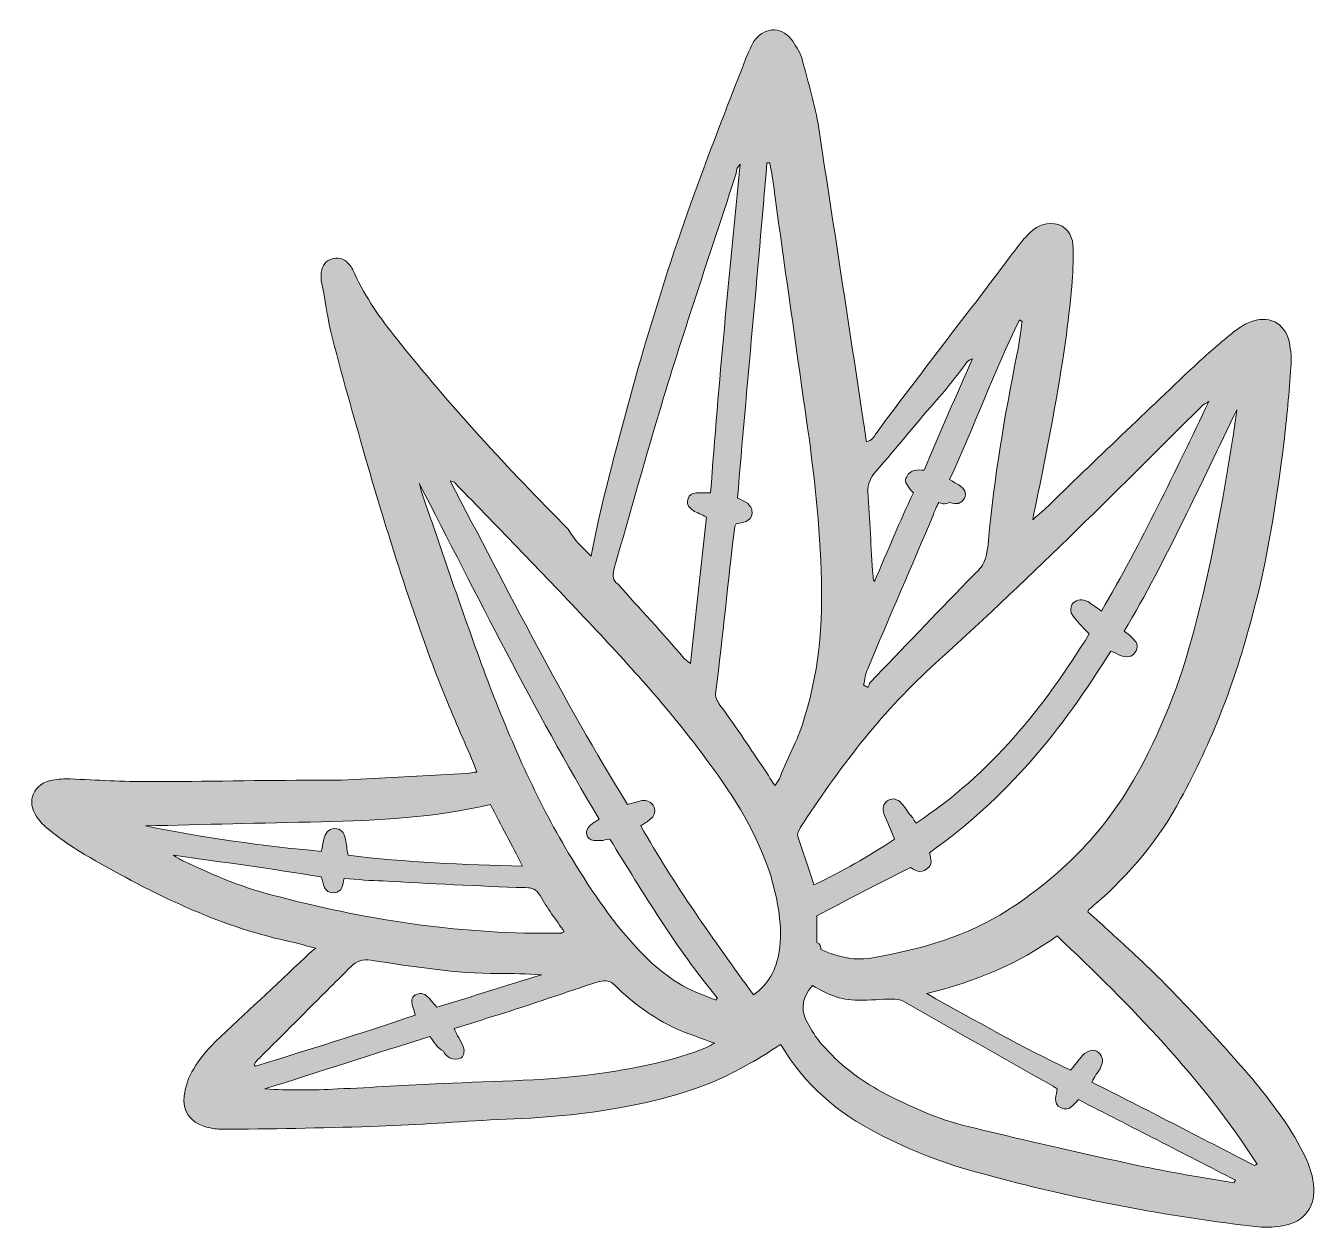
# Model space of a CAD drawing. Header units: inches. Extents: x 0.99 to 5, y 0.89 to 5.1.
# Drawn here: x 0.993 to 2.328, y 1.021 to 2.264 of the extents above; entities that cross this region are included whole.
import ezdxf

# ---------------------------------------------------------------- set-up
doc = ezdxf.new("R2010")
doc.units = ezdxf.units.IN
doc.header["$MEASUREMENT"] = 0
doc.layers.add('Calque 1', color=7, linetype='Continuous')

msp = doc.modelspace()

# ---------------------------------------------------------------- hatches: boundary and pattern name
at = {"layer": 'Calque 1', "true_color": 0x979984}
h = msp.add_hatch(color=55, dxfattribs=at)
h.dxf.hatch_style = 2
edge = h.paths.add_edge_path()
edge.add_spline(control_points=[(1.5778, 1.7153), (1.5806, 1.7292), (1.5833, 1.7431), (1.5861, 1.7556), (1.6125, 1.8653), (1.6431, 1.9736), (1.6806, 2.0792), (1.6986, 2.1292), (1.7181, 2.1792), (1.7375, 2.2292), (1.7403, 2.2361), (1.7431, 2.2417), (1.7458, 2.2472), (1.7556, 2.2625), (1.7736, 2.2639), (1.7847, 2.25), (1.7889, 2.2444), (1.7931, 2.2375), (1.7958, 2.2306), (1.8014, 2.2083), (1.8083, 2.1861), (1.8125, 2.1625), (1.8278, 2.0625), (1.8431, 1.9625), (1.8583, 1.8625), (1.8597, 1.8528), (1.8611, 1.8431), (1.8625, 1.8333), (1.8681, 1.8347), (1.8708, 1.8389), (1.8722, 1.8417), (1.9083, 1.8903), (1.9444, 1.9375), (1.9819, 1.9861), (1.9944, 2.0028), (2.0069, 2.0194), (2.0208, 2.0375), (2.0236, 2.0417), (2.0278, 2.0458), (2.0319, 2.05), (2.0403, 2.0583), (2.05, 2.0611), (2.0611, 2.0583), (2.0722, 2.0542), (2.0764, 2.0444), (2.0764, 2.0333), (2.0764, 2.0208), (2.0764, 2.0069), (2.075, 1.9944), (2.0681, 1.9181), (2.0528, 1.8431), (2.0375, 1.7667), (2.0361, 1.7625), (2.0361, 1.7597), (2.0347, 1.7528), (2.0403, 1.7583), (2.0444, 1.7611), (2.0472, 1.7639), (2.1, 1.8153), (2.1528, 1.8653), (2.2069, 1.9167), (2.2194, 1.9278), (2.2319, 1.9389), (2.2444, 1.9486), (2.2486, 1.9514), (2.2542, 1.9556), (2.2583, 1.9569), (2.2778, 1.9653), (2.2958, 1.9569), (2.3, 1.9361), (2.3014, 1.9278), (2.3028, 1.9194), (2.3014, 1.9111), (2.3, 1.8847), (2.2972, 1.8583), (2.2944, 1.8319), (2.2861, 1.7708), (2.2778, 1.7111), (2.2611, 1.6514), (2.2444, 1.5861), (2.2194, 1.5222), (2.1875, 1.4639), (2.1653, 1.4222), (2.1347, 1.3861), (2.1, 1.3556), (2.0972, 1.3542), (2.0958, 1.3514), (2.0931, 1.35), (2.0931, 1.35), (2.0917, 1.3486), (2.0917, 1.3472), (2.1083, 1.3319), (2.1236, 1.3181), (2.1403, 1.3028), (2.1833, 1.2625), (2.2222, 1.2194), (2.2611, 1.175), (2.2806, 1.1514), (2.3, 1.1264), (2.3139, 1.0986), (2.3194, 1.0889), (2.3236, 1.0764), (2.325, 1.0653), (2.3278, 1.0431), (2.3167, 1.0264), (2.2931, 1.0222), (2.2861, 1.0208), (2.2778, 1.0208), (2.2708, 1.0208), (2.1736, 1.0319), (2.0778, 1.05), (1.9819, 1.0764), (1.9444, 1.0861), (1.9083, 1.1), (1.8736, 1.1181), (1.8333, 1.1389), (1.7986, 1.1681), (1.775, 1.2083), (1.775, 1.2083), (1.7736, 1.2097), (1.7736, 1.2097), (1.7625, 1.2028), (1.7528, 1.1958), (1.7417, 1.1903), (1.7, 1.1653), (1.6542, 1.1528), (1.6069, 1.1444), (1.5625, 1.1361), (1.5181, 1.1333), (1.4736, 1.1319), (1.4319, 1.1292), (1.3917, 1.1264), (1.35, 1.125), (1.2986, 1.1236), (1.2458, 1.1222), (1.1944, 1.1222), (1.1889, 1.1222), (1.1833, 1.1236), (1.1778, 1.125), (1.1639, 1.1292), (1.1542, 1.1417), (1.1569, 1.1569), (1.1583, 1.1667), (1.1611, 1.1764), (1.1667, 1.1847), (1.1722, 1.1944), (1.1806, 1.2042), (1.1889, 1.2125), (1.2194, 1.2417), (1.2514, 1.2708), (1.2819, 1.3), (1.2847, 1.3028), (1.2875, 1.3056), (1.2931, 1.3097), (1.2847, 1.3111), (1.2778, 1.3139), (1.2708, 1.3153), (1.1972, 1.3306), (1.1306, 1.3625), (1.0653, 1.4), (1.05, 1.4083), (1.0347, 1.4181), (1.0208, 1.4292), (1.0153, 1.4333), (1.0083, 1.4389), (1.0042, 1.4458), (0.9931, 1.4611), (1.0014, 1.4806), (1.0208, 1.4833), (1.0264, 1.4847), (1.0333, 1.4847), (1.0389, 1.4847), (1.0667, 1.4833), (1.0931, 1.4819), (1.1208, 1.4819), (1.1792, 1.4819), (1.2361, 1.4833), (1.2944, 1.4833), (1.3111, 1.4833), (1.3278, 1.4833), (1.3458, 1.4847), (1.3806, 1.4861), (1.4139, 1.4889), (1.4486, 1.4903), (1.4528, 1.4903), (1.4556, 1.4917), (1.4597, 1.4917), (1.45, 1.5167), (1.4389, 1.5403), (1.4292, 1.5639), (1.3958, 1.6458), (1.3694, 1.7319), (1.3444, 1.8167), (1.3319, 1.8611), (1.3194, 1.9042), (1.3083, 1.9486), (1.3042, 1.9653), (1.3028, 1.9833), (1.2986, 2), (1.2986, 2.0014), (1.2986, 2.0028), (1.2986, 2.0056), (1.2986, 2.0139), (1.3014, 2.0194), (1.3083, 2.0222), (1.3153, 2.025), (1.3222, 2.0236), (1.3264, 2.0181), (1.3292, 2.0153), (1.3319, 2.0111), (1.3333, 2.0069), (1.3444, 1.9833), (1.3597, 1.9611), (1.3764, 1.9403), (1.4319, 1.8708), (1.4917, 1.8056), (1.5542, 1.7431), (1.5611, 1.7306), (1.5694, 1.7236), (1.5778, 1.7153)], knot_values=[0, 0, 0, 0, 1, 1, 1, 2, 2, 2, 3, 3, 3, 4, 4, 4, 5, 5, 5, 6, 6, 6, 7, 7, 7, 8, 8, 8, 9, 9, 9, 10, 10, 10, 11, 11, 11, 12, 12, 12, 13, 13, 13, 14, 14, 14, 15, 15, 15, 16, 16, 16, 17, 17, 17, 18, 18, 18, 19, 19, 19, 20, 20, 20, 21, 21, 21, 22, 22, 22, 23, 23, 23, 24, 24, 24, 25, 25, 25, 26, 26, 26, 27, 27, 27, 28, 28, 28, 29, 29, 29, 30, 30, 30, 31, 31, 31, 32, 32, 32, 33, 33, 33, 34, 34, 34, 35, 35, 35, 36, 36, 36, 37, 37, 37, 38, 38, 38, 39, 39, 39, 40, 40, 40, 41, 41, 41, 42, 42, 42, 43, 43, 43, 44, 44, 44, 45, 45, 45, 46, 46, 46, 47, 47, 47, 48, 48, 48, 49, 49, 49, 50, 50, 50, 51, 51, 51, 52, 52, 52, 53, 53, 53, 54, 54, 54, 55, 55, 55, 56, 56, 56, 57, 57, 57, 58, 58, 58, 59, 59, 59, 60, 60, 60, 61, 61, 61, 62, 62, 62, 63, 63, 63, 64, 64, 64, 65, 65, 65, 66, 66, 66, 67, 67, 67, 68, 68, 68, 69, 69, 69, 70, 70, 70, 71, 71, 71, 72, 72, 72, 73, 73, 73, 73], degree=3, periodic=1)
edge = h.paths.add_edge_path()
edge.add_spline(control_points=[(1.8153, 1.3083), (1.8333, 1.3), (1.8514, 1.2958), (1.8708, 1.3), (1.9194, 1.3083), (1.9667, 1.3222), (2.0083, 1.3486), (2.0625, 1.3833), (2.1069, 1.4278), (2.1389, 1.4833), (2.1667, 1.5319), (2.1875, 1.5847), (2.2014, 1.6389), (2.2194, 1.7042), (2.2306, 1.7708), (2.2417, 1.8375), (2.2431, 1.8472), (2.2444, 1.8569), (2.2458, 1.8667), (2.2083, 1.7903), (2.1736, 1.7125), (2.1292, 1.6375), (2.1333, 1.6347), (2.1361, 1.6319), (2.1389, 1.6292), (2.1431, 1.625), (2.1444, 1.6208), (2.1403, 1.6153), (2.1375, 1.6111), (2.1319, 1.6097), (2.125, 1.6125), (2.1222, 1.6139), (2.1194, 1.6153), (2.1153, 1.6167), (2.0653, 1.5361), (2.0069, 1.4639), (1.9278, 1.4083), (1.9292, 1.4014), (1.9319, 1.3958), (1.925, 1.3917), (1.9181, 1.3861), (1.9125, 1.3903), (1.9083, 1.3931), (1.875, 1.3764), (1.8431, 1.3597), (1.8111, 1.3431), (1.8111, 1.3347), (1.8111, 1.325), (1.8111, 1.3153), (1.8153, 1.3139), (1.8153, 1.3111), (1.8153, 1.3083)], knot_values=[0, 0, 0, 0, 1, 1, 1, 2, 2, 2, 3, 3, 3, 4, 4, 4, 5, 5, 5, 6, 6, 6, 7, 7, 7, 8, 8, 8, 9, 9, 9, 10, 10, 10, 11, 11, 11, 12, 12, 12, 13, 13, 13, 14, 14, 14, 15, 15, 15, 16, 16, 16, 17, 17, 17, 17], degree=3, periodic=1)
edge = h.paths.add_edge_path()
edge.add_spline(control_points=[(2.0931, 1.6347), (2.0875, 1.6403), (2.0819, 1.6458), (2.0778, 1.6514), (2.0736, 1.6556), (2.0722, 1.6611), (2.0764, 1.6667), (2.0806, 1.6708), (2.0861, 1.6708), (2.0917, 1.6681), (2.0958, 1.6653), (2.1, 1.6625), (2.1056, 1.6583), (2.1472, 1.7292), (2.1819, 1.8028), (2.2167, 1.875), (2.2139, 1.8736), (2.2111, 1.8722), (2.2097, 1.8708), (2.1181, 1.7792), (2.0264, 1.6875), (1.9292, 1.6), (1.8764, 1.5514), (1.8333, 1.4944), (1.7944, 1.4347), (1.7931, 1.4319), (1.7903, 1.4278), (1.7917, 1.425), (1.7972, 1.4083), (1.8028, 1.3931), (1.8083, 1.375), (1.8375, 1.3889), (1.8639, 1.4042), (1.8917, 1.4222), (1.8875, 1.4319), (1.8847, 1.4403), (1.8806, 1.4486), (1.8792, 1.4542), (1.8792, 1.4583), (1.8847, 1.4625), (1.8903, 1.4653), (1.8944, 1.4639), (1.8986, 1.4597), (1.9014, 1.4569), (1.9042, 1.4528), (1.9069, 1.4486), (1.9097, 1.4458), (1.9111, 1.4431), (1.9139, 1.4389), (1.9917, 1.4903), (2.0458, 1.5583), (2.0931, 1.6347)], knot_values=[0, 0, 0, 0, 1, 1, 1, 2, 2, 2, 3, 3, 3, 4, 4, 4, 5, 5, 5, 6, 6, 6, 7, 7, 7, 8, 8, 8, 9, 9, 9, 10, 10, 10, 11, 11, 11, 12, 12, 12, 13, 13, 13, 14, 14, 14, 15, 15, 15, 16, 16, 16, 17, 17, 17, 17], degree=3, periodic=1)
edge = h.paths.add_edge_path()
edge.add_spline(control_points=[(1.7681, 1.4778), (1.7708, 1.4819), (1.7722, 1.4833), (1.7736, 1.4875), (1.7819, 1.5083), (1.7931, 1.5278), (1.7986, 1.5486), (1.8153, 1.6014), (1.8181, 1.6556), (1.8153, 1.7111), (1.8125, 1.7681), (1.8056, 1.8236), (1.7972, 1.8792), (1.7875, 1.9486), (1.7778, 2.0167), (1.7681, 2.0861), (1.7667, 2.0986), (1.7653, 2.1097), (1.7625, 2.1222), (1.7611, 2.1222), (1.7611, 2.1222), (1.7597, 2.1222), (1.75, 2.0069), (1.7389, 1.8917), (1.7292, 1.775), (1.7361, 1.7722), (1.7444, 1.7694), (1.7444, 1.7597), (1.7431, 1.75), (1.7347, 1.75), (1.7278, 1.7486), (1.7278, 1.7472), (1.7264, 1.7472), (1.7264, 1.7458), (1.7194, 1.6889), (1.7139, 1.6319), (1.7069, 1.575), (1.7056, 1.5694), (1.7083, 1.5653), (1.7111, 1.5611), (1.7264, 1.5403), (1.7403, 1.5194), (1.7542, 1.4986), (1.7597, 1.4917), (1.7625, 1.4847), (1.7681, 1.4778)], knot_values=[0, 0, 0, 0, 1, 1, 1, 2, 2, 2, 3, 3, 3, 4, 4, 4, 5, 5, 5, 6, 6, 6, 7, 7, 7, 8, 8, 8, 9, 9, 9, 10, 10, 10, 11, 11, 11, 12, 12, 12, 13, 13, 13, 14, 14, 14, 15, 15, 15, 15], degree=3, periodic=1)
edge = h.paths.add_edge_path()
edge.add_spline(control_points=[(1.7458, 1.2611), (1.7611, 1.2722), (1.7694, 1.2875), (1.7722, 1.3056), (1.7764, 1.3319), (1.7708, 1.3583), (1.7639, 1.3833), (1.75, 1.4278), (1.7264, 1.4653), (1.6986, 1.5028), (1.6611, 1.5542), (1.6181, 1.6014), (1.575, 1.6472), (1.5292, 1.6958), (1.4833, 1.7431), (1.4375, 1.7903), (1.4375, 1.7917), (1.4361, 1.7917), (1.4319, 1.7931), (1.4917, 1.6792), (1.5486, 1.5667), (1.6153, 1.4583), (1.6208, 1.4597), (1.6264, 1.4611), (1.6306, 1.4625), (1.6361, 1.4625), (1.6403, 1.4611), (1.6431, 1.4556), (1.6444, 1.45), (1.6431, 1.4458), (1.6389, 1.4431), (1.6361, 1.4403), (1.6333, 1.4389), (1.6292, 1.4361), (1.6639, 1.375), (1.7042, 1.3181), (1.7458, 1.2611)], knot_values=[0, 0, 0, 0, 1, 1, 1, 2, 2, 2, 3, 3, 3, 4, 4, 4, 5, 5, 5, 6, 6, 6, 7, 7, 7, 8, 8, 8, 9, 9, 9, 10, 10, 10, 11, 11, 11, 12, 12, 12, 12], degree=3, periodic=1)
edge = h.paths.add_edge_path()
edge.add_spline(control_points=[(1.8069, 1.2708), (1.7944, 1.2569), (1.7944, 1.2431), (1.8028, 1.2306), (1.8069, 1.2222), (1.8125, 1.2139), (1.8194, 1.2069), (1.8375, 1.1861), (1.8597, 1.1708), (1.8833, 1.1583), (1.9125, 1.1431), (1.9417, 1.1306), (1.9736, 1.1236), (2.0306, 1.1097), (2.0861, 1.0972), (2.1431, 1.0847), (2.1764, 1.0778), (2.2097, 1.0722), (2.2431, 1.0667), (2.2431, 1.0681), (2.2431, 1.0681), (2.2444, 1.0694), (2.1903, 1.0972), (2.1361, 1.125), (2.0819, 1.1528), (2.0764, 1.1472), (2.0722, 1.1403), (2.0639, 1.1444), (2.0542, 1.1486), (2.0597, 1.1583), (2.0597, 1.1639), (2.0583, 1.1653), (2.0569, 1.1653), (2.0556, 1.1667), (2.0042, 1.1958), (1.9528, 1.225), (1.9014, 1.2542), (1.8972, 1.2569), (1.8931, 1.2569), (1.8889, 1.2569), (1.8778, 1.2569), (1.8667, 1.2556), (1.8542, 1.2556), (1.8347, 1.2556), (1.8208, 1.2625), (1.8069, 1.2708)], knot_values=[0, 0, 0, 0, 1, 1, 1, 2, 2, 2, 3, 3, 3, 4, 4, 4, 5, 5, 5, 6, 6, 6, 7, 7, 7, 8, 8, 8, 9, 9, 9, 10, 10, 10, 11, 11, 11, 12, 12, 12, 13, 13, 13, 14, 14, 14, 15, 15, 15, 15], degree=3, periodic=1)
edge = h.paths.add_edge_path()
edge.add_spline(control_points=[(1.7319, 2.1208), (1.7319, 2.1208), (1.7319, 2.1208), (1.7319, 2.1208), (1.7292, 2.1181), (1.7278, 2.1153), (1.7278, 2.1111), (1.7028, 2.0333), (1.6764, 1.9569), (1.6528, 1.8792), (1.6347, 1.8194), (1.6181, 1.7597), (1.6014, 1.7014), (1.6, 1.6944), (1.6, 1.6903), (1.6056, 1.6861), (1.6278, 1.6611), (1.6514, 1.6361), (1.6736, 1.6097), (1.675, 1.6083), (1.6764, 1.6069), (1.6806, 1.6042), (1.6861, 1.6556), (1.6917, 1.7056), (1.6972, 1.7556), (1.6917, 1.7583), (1.6875, 1.7597), (1.6833, 1.7625), (1.6792, 1.7653), (1.6764, 1.7681), (1.6778, 1.7736), (1.6792, 1.7792), (1.6833, 1.7806), (1.6889, 1.7806), (1.6931, 1.7806), (1.6958, 1.7806), (1.7014, 1.7806), (1.7097, 1.8944), (1.7208, 2.0083), (1.7319, 2.1208)], knot_values=[0, 0, 0, 0, 1, 1, 1, 2, 2, 2, 3, 3, 3, 4, 4, 4, 5, 5, 5, 6, 6, 6, 7, 7, 7, 8, 8, 8, 9, 9, 9, 10, 10, 10, 11, 11, 11, 12, 12, 12, 13, 13, 13, 13], degree=3, periodic=1)
edge = h.paths.add_edge_path()
edge.add_spline(control_points=[(2.2639, 1.0847), (2.2653, 1.0847), (2.2653, 1.0861), (2.2667, 1.0861), (2.2097, 1.175), (2.1361, 1.25), (2.0597, 1.3222), (2.0194, 1.2931), (1.975, 1.275), (1.925, 1.2625), (1.975, 1.2347), (2.0236, 1.2069), (2.0736, 1.1833), (2.0764, 1.1861), (2.0778, 1.1889), (2.0806, 1.1917), (2.0819, 1.1944), (2.0847, 1.1958), (2.0861, 1.1986), (2.0917, 1.2042), (2.0986, 1.2056), (2.1028, 1.2014), (2.1069, 1.1972), (2.1083, 1.1931), (2.1042, 1.1847), (2.1014, 1.1806), (2.0986, 1.1764), (2.0958, 1.1708), (2.1514, 1.1431), (2.2069, 1.1139), (2.2639, 1.0847)], knot_values=[0, 0, 0, 0, 1, 1, 1, 2, 2, 2, 3, 3, 3, 4, 4, 4, 5, 5, 5, 6, 6, 6, 7, 7, 7, 8, 8, 8, 9, 9, 9, 10, 10, 10, 10], degree=3, periodic=1)
edge = h.paths.add_edge_path()
edge.add_spline(control_points=[(1.4111, 1.2181), (1.3528, 1.2), (1.2972, 1.1819), (1.2403, 1.1639), (1.2653, 1.1625), (1.2903, 1.1625), (1.3153, 1.1639), (1.3514, 1.1653), (1.3875, 1.1681), (1.4236, 1.1694), (1.4792, 1.1722), (1.5361, 1.1722), (1.5917, 1.1806), (1.6278, 1.1861), (1.6639, 1.1931), (1.6972, 1.2069), (1.7, 1.2083), (1.7028, 1.2097), (1.7056, 1.2111), (1.6917, 1.2167), (1.6778, 1.2208), (1.6653, 1.2264), (1.6417, 1.2375), (1.6208, 1.2528), (1.6028, 1.2708), (1.5972, 1.2764), (1.5931, 1.2764), (1.5861, 1.275), (1.5514, 1.2639), (1.5167, 1.2514), (1.4806, 1.2403), (1.4667, 1.2361), (1.4514, 1.2306), (1.4361, 1.2264), (1.4389, 1.2194), (1.4431, 1.2139), (1.4458, 1.2069), (1.4472, 1.2028), (1.4458, 1.1972), (1.4431, 1.1958), (1.4403, 1.1944), (1.4347, 1.1944), (1.4319, 1.1958), (1.4292, 1.1972), (1.4264, 1.2), (1.425, 1.2028), (1.4181, 1.2069), (1.4153, 1.2125), (1.4111, 1.2181)], knot_values=[0, 0, 0, 0, 1, 1, 1, 2, 2, 2, 3, 3, 3, 4, 4, 4, 5, 5, 5, 6, 6, 6, 7, 7, 7, 8, 8, 8, 9, 9, 9, 10, 10, 10, 11, 11, 11, 12, 12, 12, 13, 13, 13, 14, 14, 14, 15, 15, 15, 16, 16, 16, 16], degree=3, periodic=1)
edge = h.paths.add_edge_path()
edge.add_spline(control_points=[(1.4, 1.7903), (1.4014, 1.7875), (1.4014, 1.7833), (1.4028, 1.7806), (1.425, 1.7153), (1.4472, 1.65), (1.4708, 1.5861), (1.4944, 1.525), (1.5208, 1.4639), (1.5542, 1.4083), (1.575, 1.3736), (1.5972, 1.3403), (1.6236, 1.3111), (1.6417, 1.2917), (1.6611, 1.275), (1.6861, 1.2639), (1.6931, 1.2611), (1.7, 1.2583), (1.7069, 1.2556), (1.7069, 1.2569), (1.7083, 1.2569), (1.7083, 1.2583), (1.6653, 1.3097), (1.6319, 1.3667), (1.5972, 1.4222), (1.5931, 1.4222), (1.5903, 1.4208), (1.5889, 1.4208), (1.5861, 1.4208), (1.5833, 1.4208), (1.5806, 1.4208), (1.5722, 1.4222), (1.5708, 1.4306), (1.5764, 1.4361), (1.5792, 1.4389), (1.5819, 1.4403), (1.5861, 1.4431), (1.5181, 1.5569), (1.4597, 1.675), (1.4, 1.7903)], knot_values=[0, 0, 0, 0, 1, 1, 1, 2, 2, 2, 3, 3, 3, 4, 4, 4, 5, 5, 5, 6, 6, 6, 7, 7, 7, 8, 8, 8, 9, 9, 9, 10, 10, 10, 11, 11, 11, 12, 12, 12, 13, 13, 13, 13], degree=3, periodic=1)
edge = h.paths.add_edge_path()
edge.add_spline(control_points=[(1.9375, 1.7708), (1.9347, 1.7653), (1.9333, 1.7625), (1.9319, 1.7583), (1.9097, 1.7056), (1.8861, 1.6514), (1.8639, 1.5986), (1.8611, 1.5931), (1.8611, 1.5875), (1.8597, 1.5819), (1.8611, 1.5806), (1.8625, 1.5806), (1.8639, 1.5792), (1.8653, 1.5806), (1.8653, 1.5833), (1.8667, 1.5847), (1.9, 1.6194), (1.9333, 1.6542), (1.9667, 1.6889), (1.9819, 1.7042), (1.9861, 1.7042), (1.9889, 1.7319), (1.9944, 1.7958), (2.0056, 1.8597), (2.0181, 1.9236), (2.0208, 1.9347), (2.0222, 1.9472), (2.0236, 1.9583), (2.0222, 1.9583), (2.0222, 1.9583), (2.0208, 1.9597), (1.9944, 1.9056), (1.9736, 1.8486), (1.9486, 1.7944), (1.9528, 1.7917), (1.9556, 1.7903), (1.9583, 1.7889), (1.9639, 1.7847), (1.9667, 1.7806), (1.9639, 1.775), (1.9611, 1.7694), (1.9556, 1.7681), (1.9486, 1.7708), (1.9431, 1.7681), (1.9403, 1.7694), (1.9375, 1.7708)], knot_values=[0, 0, 0, 0, 1, 1, 1, 2, 2, 2, 3, 3, 3, 4, 4, 4, 5, 5, 5, 6, 6, 6, 7, 7, 7, 8, 8, 8, 9, 9, 9, 10, 10, 10, 11, 11, 11, 12, 12, 12, 13, 13, 13, 14, 14, 14, 15, 15, 15, 15], degree=3, periodic=1)
edge = h.paths.add_edge_path()
edge.add_spline(control_points=[(1.1458, 1.4056), (1.15, 1.4028), (1.1528, 1.4014), (1.1556, 1.4), (1.1875, 1.3847), (1.2208, 1.3708), (1.2556, 1.3625), (1.3514, 1.3375), (1.4472, 1.3236), (1.5458, 1.325), (1.5472, 1.325), (1.5486, 1.3264), (1.55, 1.3264), (1.5417, 1.3389), (1.5319, 1.3514), (1.525, 1.3639), (1.5208, 1.3708), (1.5167, 1.3722), (1.5097, 1.3722), (1.4611, 1.3736), (1.4111, 1.3764), (1.3625, 1.3792), (1.35, 1.3792), (1.3361, 1.3806), (1.3222, 1.3819), (1.3208, 1.375), (1.3208, 1.3681), (1.3125, 1.3667), (1.3, 1.3667), (1.3014, 1.3764), (1.2986, 1.3833), (1.2472, 1.3917), (1.1972, 1.3986), (1.1458, 1.4056)], knot_values=[0, 0, 0, 0, 1, 1, 1, 2, 2, 2, 3, 3, 3, 4, 4, 4, 5, 5, 5, 6, 6, 6, 7, 7, 7, 8, 8, 8, 9, 9, 9, 10, 10, 10, 11, 11, 11, 11], degree=3, periodic=1)
edge = h.paths.add_edge_path()
edge.add_spline(control_points=[(1.1167, 1.4361), (1.1778, 1.4236), (1.2375, 1.4153), (1.2986, 1.4097), (1.3, 1.4139), (1.3, 1.4181), (1.3014, 1.4222), (1.3028, 1.4278), (1.3056, 1.4333), (1.3125, 1.4333), (1.3194, 1.4333), (1.3222, 1.4292), (1.3236, 1.4222), (1.325, 1.4167), (1.325, 1.4125), (1.3264, 1.4056), (1.3861, 1.3986), (1.4458, 1.3958), (1.5069, 1.3944), (1.4958, 1.4167), (1.4847, 1.4361), (1.4736, 1.4583), (1.4167, 1.4444), (1.3569, 1.4417), (1.2986, 1.4403), (1.2361, 1.4389), (1.1778, 1.4375), (1.1167, 1.4361)], knot_values=[0, 0, 0, 0, 1, 1, 1, 2, 2, 2, 3, 3, 3, 4, 4, 4, 5, 5, 5, 6, 6, 6, 7, 7, 7, 8, 8, 8, 9, 9, 9, 9], degree=3, periodic=1)
edge = h.paths.add_edge_path()
edge.add_spline(control_points=[(1.3958, 1.2403), (1.3944, 1.2444), (1.3944, 1.2472), (1.3931, 1.25), (1.3917, 1.2542), (1.3917, 1.2583), (1.3958, 1.2611), (1.4, 1.2639), (1.4056, 1.2625), (1.4083, 1.2597), (1.4125, 1.2556), (1.4153, 1.2514), (1.4181, 1.2486), (1.4556, 1.2597), (1.4903, 1.2708), (1.5264, 1.2819), (1.5111, 1.2833), (1.4958, 1.2833), (1.4819, 1.2833), (1.4375, 1.2833), (1.3944, 1.2903), (1.35, 1.2972), (1.3417, 1.2986), (1.3347, 1.2958), (1.3292, 1.2903), (1.3222, 1.2833), (1.3153, 1.2764), (1.3083, 1.2694), (1.2833, 1.2444), (1.2597, 1.2208), (1.2347, 1.1958), (1.2319, 1.1931), (1.2306, 1.1917), (1.2292, 1.1889), (1.2292, 1.1889), (1.2306, 1.1875), (1.2306, 1.1875), (1.2847, 1.2042), (1.3389, 1.2208), (1.3958, 1.2403)], knot_values=[0, 0, 0, 0, 1, 1, 1, 2, 2, 2, 3, 3, 3, 4, 4, 4, 5, 5, 5, 6, 6, 6, 7, 7, 7, 8, 8, 8, 9, 9, 9, 10, 10, 10, 11, 11, 11, 12, 12, 12, 13, 13, 13, 13], degree=3, periodic=1)
edge = h.paths.add_edge_path()
edge.add_spline(control_points=[(1.9222, 1.8042), (1.9389, 1.8431), (1.9556, 1.8819), (1.9722, 1.9194), (1.9681, 1.9181), (1.9653, 1.9153), (1.9639, 1.9125), (1.9556, 1.9014), (1.9472, 1.8903), (1.9375, 1.8792), (1.9153, 1.8542), (1.8944, 1.8278), (1.8722, 1.8028), (1.8667, 1.7958), (1.8639, 1.7903), (1.8639, 1.7819), (1.8667, 1.7528), (1.8667, 1.7236), (1.8694, 1.6944), (1.8694, 1.6931), (1.8694, 1.6917), (1.8708, 1.6889), (1.8847, 1.7208), (1.8972, 1.7514), (1.9111, 1.7806), (1.9028, 1.7903), (1.9014, 1.7931), (1.9042, 1.7972), (1.9083, 1.8056), (1.9153, 1.8042), (1.9222, 1.8042)], knot_values=[0, 0, 0, 0, 1, 1, 1, 2, 2, 2, 3, 3, 3, 4, 4, 4, 5, 5, 5, 6, 6, 6, 7, 7, 7, 8, 8, 8, 9, 9, 9, 10, 10, 10, 10], degree=3, periodic=1)

# ---------------------------------------------------------------- linework, layer by layer
at = {"layer": 'Calque 1', "lineweight": 0}
for points, knots in [([(1.5778, 1.7153), (1.5806, 1.7292), (1.5833, 1.7431), (1.5861, 1.7556), (1.6125, 1.8653), (1.6431, 1.9736), (1.6806, 2.0792), (1.6986, 2.1292), (1.7181, 2.1792), (1.7375, 2.2292), (1.7403, 2.2361), (1.7431, 2.2417), (1.7458, 2.2472), (1.7556, 2.2625), (1.7736, 2.2639), (1.7847, 2.25), (1.7889, 2.2444), (1.7931, 2.2375), (1.7958, 2.2306), (1.8014, 2.2083), (1.8083, 2.1861), (1.8125, 2.1625), (1.8278, 2.0625), (1.8431, 1.9625), (1.8583, 1.8625), (1.8597, 1.8528), (1.8611, 1.8431), (1.8625, 1.8333), (1.8681, 1.8347), (1.8708, 1.8389), (1.8722, 1.8417), (1.9083, 1.8903), (1.9444, 1.9375), (1.9819, 1.9861), (1.9944, 2.0028), (2.0069, 2.0194), (2.0208, 2.0375), (2.0236, 2.0417), (2.0278, 2.0458), (2.0319, 2.05), (2.0403, 2.0583), (2.05, 2.0611), (2.0611, 2.0583), (2.0722, 2.0542), (2.0764, 2.0444), (2.0764, 2.0333), (2.0764, 2.0208), (2.0764, 2.0069), (2.075, 1.9944), (2.0681, 1.9181), (2.0528, 1.8431), (2.0375, 1.7667), (2.0361, 1.7625), (2.0361, 1.7597), (2.0347, 1.7528), (2.0403, 1.7583), (2.0444, 1.7611), (2.0472, 1.7639), (2.1, 1.8153), (2.1528, 1.8653), (2.2069, 1.9167), (2.2194, 1.9278), (2.2319, 1.9389), (2.2444, 1.9486), (2.2486, 1.9514), (2.2542, 1.9556), (2.2583, 1.9569), (2.2778, 1.9653), (2.2958, 1.9569), (2.3, 1.9361), (2.3014, 1.9278), (2.3028, 1.9194), (2.3014, 1.9111), (2.3, 1.8847), (2.2972, 1.8583), (2.2944, 1.8319), (2.2861, 1.7708), (2.2778, 1.7111), (2.2611, 1.6514), (2.2444, 1.5861), (2.2194, 1.5222), (2.1875, 1.4639), (2.1653, 1.4222), (2.1347, 1.3861), (2.1, 1.3556), (2.0972, 1.3542), (2.0958, 1.3514), (2.0931, 1.35), (2.0931, 1.35), (2.0917, 1.3486), (2.0917, 1.3472), (2.1083, 1.3319), (2.1236, 1.3181), (2.1403, 1.3028), (2.1833, 1.2625), (2.2222, 1.2194), (2.2611, 1.175), (2.2806, 1.1514), (2.3, 1.1264), (2.3139, 1.0986), (2.3194, 1.0889), (2.3236, 1.0764), (2.325, 1.0653), (2.3278, 1.0431), (2.3167, 1.0264), (2.2931, 1.0222), (2.2861, 1.0208), (2.2778, 1.0208), (2.2708, 1.0208), (2.1736, 1.0319), (2.0778, 1.05), (1.9819, 1.0764), (1.9444, 1.0861), (1.9083, 1.1), (1.8736, 1.1181), (1.8333, 1.1389), (1.7986, 1.1681), (1.775, 1.2083), (1.775, 1.2083), (1.7736, 1.2097), (1.7736, 1.2097), (1.7625, 1.2028), (1.7528, 1.1958), (1.7417, 1.1903), (1.7, 1.1653), (1.6542, 1.1528), (1.6069, 1.1444), (1.5625, 1.1361), (1.5181, 1.1333), (1.4736, 1.1319), (1.4319, 1.1292), (1.3917, 1.1264), (1.35, 1.125), (1.2986, 1.1236), (1.2458, 1.1222), (1.1944, 1.1222), (1.1889, 1.1222), (1.1833, 1.1236), (1.1778, 1.125), (1.1639, 1.1292), (1.1542, 1.1417), (1.1569, 1.1569), (1.1583, 1.1667), (1.1611, 1.1764), (1.1667, 1.1847), (1.1722, 1.1944), (1.1806, 1.2042), (1.1889, 1.2125), (1.2194, 1.2417), (1.2514, 1.2708), (1.2819, 1.3), (1.2847, 1.3028), (1.2875, 1.3056), (1.2931, 1.3097), (1.2847, 1.3111), (1.2778, 1.3139), (1.2708, 1.3153), (1.1972, 1.3306), (1.1306, 1.3625), (1.0653, 1.4), (1.05, 1.4083), (1.0347, 1.4181), (1.0208, 1.4292), (1.0153, 1.4333), (1.0083, 1.4389), (1.0042, 1.4458), (0.9931, 1.4611), (1.0014, 1.4806), (1.0208, 1.4833), (1.0264, 1.4847), (1.0333, 1.4847), (1.0389, 1.4847), (1.0667, 1.4833), (1.0931, 1.4819), (1.1208, 1.4819), (1.1792, 1.4819), (1.2361, 1.4833), (1.2944, 1.4833), (1.3111, 1.4833), (1.3278, 1.4833), (1.3458, 1.4847), (1.3806, 1.4861), (1.4139, 1.4889), (1.4486, 1.4903), (1.4528, 1.4903), (1.4556, 1.4917), (1.4597, 1.4917), (1.45, 1.5167), (1.4389, 1.5403), (1.4292, 1.5639), (1.3958, 1.6458), (1.3694, 1.7319), (1.3444, 1.8167), (1.3319, 1.8611), (1.3194, 1.9042), (1.3083, 1.9486), (1.3042, 1.9653), (1.3028, 1.9833), (1.2986, 2), (1.2986, 2.0014), (1.2986, 2.0028), (1.2986, 2.0056), (1.2986, 2.0139), (1.3014, 2.0194), (1.3083, 2.0222), (1.3153, 2.025), (1.3222, 2.0236), (1.3264, 2.0181), (1.3292, 2.0153), (1.3319, 2.0111), (1.3333, 2.0069), (1.3444, 1.9833), (1.3597, 1.9611), (1.3764, 1.9403), (1.4319, 1.8708), (1.4917, 1.8056), (1.5542, 1.7431), (1.5611, 1.7306), (1.5694, 1.7236), (1.5778, 1.7153)], [0, 0, 0, 0, 1, 1, 1, 2, 2, 2, 3, 3, 3, 4, 4, 4, 5, 5, 5, 6, 6, 6, 7, 7, 7, 8, 8, 8, 9, 9, 9, 10, 10, 10, 11, 11, 11, 12, 12, 12, 13, 13, 13, 14, 14, 14, 15, 15, 15, 16, 16, 16, 17, 17, 17, 18, 18, 18, 19, 19, 19, 20, 20, 20, 21, 21, 21, 22, 22, 22, 23, 23, 23, 24, 24, 24, 25, 25, 25, 26, 26, 26, 27, 27, 27, 28, 28, 28, 29, 29, 29, 30, 30, 30, 31, 31, 31, 32, 32, 32, 33, 33, 33, 34, 34, 34, 35, 35, 35, 36, 36, 36, 37, 37, 37, 38, 38, 38, 39, 39, 39, 40, 40, 40, 41, 41, 41, 42, 42, 42, 43, 43, 43, 44, 44, 44, 45, 45, 45, 46, 46, 46, 47, 47, 47, 48, 48, 48, 49, 49, 49, 50, 50, 50, 51, 51, 51, 52, 52, 52, 53, 53, 53, 54, 54, 54, 55, 55, 55, 56, 56, 56, 57, 57, 57, 58, 58, 58, 59, 59, 59, 60, 60, 60, 61, 61, 61, 62, 62, 62, 63, 63, 63, 64, 64, 64, 65, 65, 65, 66, 66, 66, 67, 67, 67, 68, 68, 68, 69, 69, 69, 70, 70, 70, 71, 71, 71, 72, 72, 72, 73, 73, 73, 73]), ([(1.7681, 1.4778), (1.7708, 1.4819), (1.7722, 1.4833), (1.7736, 1.4875), (1.7819, 1.5083), (1.7931, 1.5278), (1.7986, 1.5486), (1.8153, 1.6014), (1.8181, 1.6556), (1.8153, 1.7111), (1.8125, 1.7681), (1.8056, 1.8236), (1.7972, 1.8792), (1.7875, 1.9486), (1.7778, 2.0167), (1.7681, 2.0861), (1.7667, 2.0986), (1.7653, 2.1097), (1.7625, 2.1222), (1.7611, 2.1222), (1.7611, 2.1222), (1.7597, 2.1222), (1.75, 2.0069), (1.7389, 1.8917), (1.7292, 1.775), (1.7361, 1.7722), (1.7444, 1.7694), (1.7444, 1.7597), (1.7431, 1.75), (1.7347, 1.75), (1.7278, 1.7486), (1.7278, 1.7472), (1.7264, 1.7472), (1.7264, 1.7458), (1.7194, 1.6889), (1.7139, 1.6319), (1.7069, 1.575), (1.7056, 1.5694), (1.7083, 1.5653), (1.7111, 1.5611), (1.7264, 1.5403), (1.7403, 1.5194), (1.7542, 1.4986), (1.7597, 1.4917), (1.7625, 1.4847), (1.7681, 1.4778)], [0, 0, 0, 0, 1, 1, 1, 2, 2, 2, 3, 3, 3, 4, 4, 4, 5, 5, 5, 6, 6, 6, 7, 7, 7, 8, 8, 8, 9, 9, 9, 10, 10, 10, 11, 11, 11, 12, 12, 12, 13, 13, 13, 14, 14, 14, 15, 15, 15, 15]), ([(1.7319, 2.1208), (1.7319, 2.1208), (1.7319, 2.1208), (1.7319, 2.1208), (1.7292, 2.1181), (1.7278, 2.1153), (1.7278, 2.1111), (1.7028, 2.0333), (1.6764, 1.9569), (1.6528, 1.8792), (1.6347, 1.8194), (1.6181, 1.7597), (1.6014, 1.7014), (1.6, 1.6944), (1.6, 1.6903), (1.6056, 1.6861), (1.6278, 1.6611), (1.6514, 1.6361), (1.6736, 1.6097), (1.675, 1.6083), (1.6764, 1.6069), (1.6806, 1.6042), (1.6861, 1.6556), (1.6917, 1.7056), (1.6972, 1.7556), (1.6917, 1.7583), (1.6875, 1.7597), (1.6833, 1.7625), (1.6792, 1.7653), (1.6764, 1.7681), (1.6778, 1.7736), (1.6792, 1.7792), (1.6833, 1.7806), (1.6889, 1.7806), (1.6931, 1.7806), (1.6958, 1.7806), (1.7014, 1.7806), (1.7097, 1.8944), (1.7208, 2.0083), (1.7319, 2.1208)], [0, 0, 0, 0, 1, 1, 1, 2, 2, 2, 3, 3, 3, 4, 4, 4, 5, 5, 5, 6, 6, 6, 7, 7, 7, 8, 8, 8, 9, 9, 9, 10, 10, 10, 11, 11, 11, 12, 12, 12, 13, 13, 13, 13]), ([(1.9375, 1.7708), (1.9347, 1.7653), (1.9333, 1.7625), (1.9319, 1.7583), (1.9097, 1.7056), (1.8861, 1.6514), (1.8639, 1.5986), (1.8611, 1.5931), (1.8611, 1.5875), (1.8597, 1.5819), (1.8611, 1.5806), (1.8625, 1.5806), (1.8639, 1.5792), (1.8653, 1.5806), (1.8653, 1.5833), (1.8667, 1.5847), (1.9, 1.6194), (1.9333, 1.6542), (1.9667, 1.6889), (1.9819, 1.7042), (1.9861, 1.7042), (1.9889, 1.7319), (1.9944, 1.7958), (2.0056, 1.8597), (2.0181, 1.9236), (2.0208, 1.9347), (2.0222, 1.9472), (2.0236, 1.9583), (2.0222, 1.9583), (2.0222, 1.9583), (2.0208, 1.9597), (1.9944, 1.9056), (1.9736, 1.8486), (1.9486, 1.7944), (1.9528, 1.7917), (1.9556, 1.7903), (1.9583, 1.7889), (1.9639, 1.7847), (1.9667, 1.7806), (1.9639, 1.775), (1.9611, 1.7694), (1.9556, 1.7681), (1.9486, 1.7708), (1.9431, 1.7681), (1.9403, 1.7694), (1.9375, 1.7708)], [0, 0, 0, 0, 1, 1, 1, 2, 2, 2, 3, 3, 3, 4, 4, 4, 5, 5, 5, 6, 6, 6, 7, 7, 7, 8, 8, 8, 9, 9, 9, 10, 10, 10, 11, 11, 11, 12, 12, 12, 13, 13, 13, 14, 14, 14, 15, 15, 15, 15]), ([(1.9222, 1.8042), (1.9389, 1.8431), (1.9556, 1.8819), (1.9722, 1.9194), (1.9681, 1.9181), (1.9653, 1.9153), (1.9639, 1.9125), (1.9556, 1.9014), (1.9472, 1.8903), (1.9375, 1.8792), (1.9153, 1.8542), (1.8944, 1.8278), (1.8722, 1.8028), (1.8667, 1.7958), (1.8639, 1.7903), (1.8639, 1.7819), (1.8667, 1.7528), (1.8667, 1.7236), (1.8694, 1.6944), (1.8694, 1.6931), (1.8694, 1.6917), (1.8708, 1.6889), (1.8847, 1.7208), (1.8972, 1.7514), (1.9111, 1.7806), (1.9028, 1.7903), (1.9014, 1.7931), (1.9042, 1.7972), (1.9083, 1.8056), (1.9153, 1.8042), (1.9222, 1.8042)], [0, 0, 0, 0, 1, 1, 1, 2, 2, 2, 3, 3, 3, 4, 4, 4, 5, 5, 5, 6, 6, 6, 7, 7, 7, 8, 8, 8, 9, 9, 9, 10, 10, 10, 10]), ([(2.0931, 1.6347), (2.0875, 1.6403), (2.0819, 1.6458), (2.0778, 1.6514), (2.0736, 1.6556), (2.0722, 1.6611), (2.0764, 1.6667), (2.0806, 1.6708), (2.0861, 1.6708), (2.0917, 1.6681), (2.0958, 1.6653), (2.1, 1.6625), (2.1056, 1.6583), (2.1472, 1.7292), (2.1819, 1.8028), (2.2167, 1.875), (2.2139, 1.8736), (2.2111, 1.8722), (2.2097, 1.8708), (2.1181, 1.7792), (2.0264, 1.6875), (1.9292, 1.6), (1.8764, 1.5514), (1.8333, 1.4944), (1.7944, 1.4347), (1.7931, 1.4319), (1.7903, 1.4278), (1.7917, 1.425), (1.7972, 1.4083), (1.8028, 1.3931), (1.8083, 1.375), (1.8375, 1.3889), (1.8639, 1.4042), (1.8917, 1.4222), (1.8875, 1.4319), (1.8847, 1.4403), (1.8806, 1.4486), (1.8792, 1.4542), (1.8792, 1.4583), (1.8847, 1.4625), (1.8903, 1.4653), (1.8944, 1.4639), (1.8986, 1.4597), (1.9014, 1.4569), (1.9042, 1.4528), (1.9069, 1.4486), (1.9097, 1.4458), (1.9111, 1.4431), (1.9139, 1.4389), (1.9917, 1.4903), (2.0458, 1.5583), (2.0931, 1.6347)], [0, 0, 0, 0, 1, 1, 1, 2, 2, 2, 3, 3, 3, 4, 4, 4, 5, 5, 5, 6, 6, 6, 7, 7, 7, 8, 8, 8, 9, 9, 9, 10, 10, 10, 11, 11, 11, 12, 12, 12, 13, 13, 13, 14, 14, 14, 15, 15, 15, 16, 16, 16, 17, 17, 17, 17]), ([(1.8153, 1.3083), (1.8333, 1.3), (1.8514, 1.2958), (1.8708, 1.3), (1.9194, 1.3083), (1.9667, 1.3222), (2.0083, 1.3486), (2.0625, 1.3833), (2.1069, 1.4278), (2.1389, 1.4833), (2.1667, 1.5319), (2.1875, 1.5847), (2.2014, 1.6389), (2.2194, 1.7042), (2.2306, 1.7708), (2.2417, 1.8375), (2.2431, 1.8472), (2.2444, 1.8569), (2.2458, 1.8667), (2.2083, 1.7903), (2.1736, 1.7125), (2.1292, 1.6375), (2.1333, 1.6347), (2.1361, 1.6319), (2.1389, 1.6292), (2.1431, 1.625), (2.1444, 1.6208), (2.1403, 1.6153), (2.1375, 1.6111), (2.1319, 1.6097), (2.125, 1.6125), (2.1222, 1.6139), (2.1194, 1.6153), (2.1153, 1.6167), (2.0653, 1.5361), (2.0069, 1.4639), (1.9278, 1.4083), (1.9292, 1.4014), (1.9319, 1.3958), (1.925, 1.3917), (1.9181, 1.3861), (1.9125, 1.3903), (1.9083, 1.3931), (1.875, 1.3764), (1.8431, 1.3597), (1.8111, 1.3431), (1.8111, 1.3347), (1.8111, 1.325), (1.8111, 1.3153), (1.8153, 1.3139), (1.8153, 1.3111), (1.8153, 1.3083)], [0, 0, 0, 0, 1, 1, 1, 2, 2, 2, 3, 3, 3, 4, 4, 4, 5, 5, 5, 6, 6, 6, 7, 7, 7, 8, 8, 8, 9, 9, 9, 10, 10, 10, 11, 11, 11, 12, 12, 12, 13, 13, 13, 14, 14, 14, 15, 15, 15, 16, 16, 16, 17, 17, 17, 17]), ([(1.4, 1.7903), (1.4014, 1.7875), (1.4014, 1.7833), (1.4028, 1.7806), (1.425, 1.7153), (1.4472, 1.65), (1.4708, 1.5861), (1.4944, 1.525), (1.5208, 1.4639), (1.5542, 1.4083), (1.575, 1.3736), (1.5972, 1.3403), (1.6236, 1.3111), (1.6417, 1.2917), (1.6611, 1.275), (1.6861, 1.2639), (1.6931, 1.2611), (1.7, 1.2583), (1.7069, 1.2556), (1.7069, 1.2569), (1.7083, 1.2569), (1.7083, 1.2583), (1.6653, 1.3097), (1.6319, 1.3667), (1.5972, 1.4222), (1.5931, 1.4222), (1.5903, 1.4208), (1.5889, 1.4208), (1.5861, 1.4208), (1.5833, 1.4208), (1.5806, 1.4208), (1.5722, 1.4222), (1.5708, 1.4306), (1.5764, 1.4361), (1.5792, 1.4389), (1.5819, 1.4403), (1.5861, 1.4431), (1.5181, 1.5569), (1.4597, 1.675), (1.4, 1.7903)], [0, 0, 0, 0, 1, 1, 1, 2, 2, 2, 3, 3, 3, 4, 4, 4, 5, 5, 5, 6, 6, 6, 7, 7, 7, 8, 8, 8, 9, 9, 9, 10, 10, 10, 11, 11, 11, 12, 12, 12, 13, 13, 13, 13]), ([(1.7458, 1.2611), (1.7611, 1.2722), (1.7694, 1.2875), (1.7722, 1.3056), (1.7764, 1.3319), (1.7708, 1.3583), (1.7639, 1.3833), (1.75, 1.4278), (1.7264, 1.4653), (1.6986, 1.5028), (1.6611, 1.5542), (1.6181, 1.6014), (1.575, 1.6472), (1.5292, 1.6958), (1.4833, 1.7431), (1.4375, 1.7903), (1.4375, 1.7917), (1.4361, 1.7917), (1.4319, 1.7931), (1.4917, 1.6792), (1.5486, 1.5667), (1.6153, 1.4583), (1.6208, 1.4597), (1.6264, 1.4611), (1.6306, 1.4625), (1.6361, 1.4625), (1.6403, 1.4611), (1.6431, 1.4556), (1.6444, 1.45), (1.6431, 1.4458), (1.6389, 1.4431), (1.6361, 1.4403), (1.6333, 1.4389), (1.6292, 1.4361), (1.6639, 1.375), (1.7042, 1.3181), (1.7458, 1.2611)], [0, 0, 0, 0, 1, 1, 1, 2, 2, 2, 3, 3, 3, 4, 4, 4, 5, 5, 5, 6, 6, 6, 7, 7, 7, 8, 8, 8, 9, 9, 9, 10, 10, 10, 11, 11, 11, 12, 12, 12, 12]), ([(1.1167, 1.4361), (1.1778, 1.4236), (1.2375, 1.4153), (1.2986, 1.4097), (1.3, 1.4139), (1.3, 1.4181), (1.3014, 1.4222), (1.3028, 1.4278), (1.3056, 1.4333), (1.3125, 1.4333), (1.3194, 1.4333), (1.3222, 1.4292), (1.3236, 1.4222), (1.325, 1.4167), (1.325, 1.4125), (1.3264, 1.4056), (1.3861, 1.3986), (1.4458, 1.3958), (1.5069, 1.3944), (1.4958, 1.4167), (1.4847, 1.4361), (1.4736, 1.4583), (1.4167, 1.4444), (1.3569, 1.4417), (1.2986, 1.4403), (1.2361, 1.4389), (1.1778, 1.4375), (1.1167, 1.4361)], [0, 0, 0, 0, 1, 1, 1, 2, 2, 2, 3, 3, 3, 4, 4, 4, 5, 5, 5, 6, 6, 6, 7, 7, 7, 8, 8, 8, 9, 9, 9, 9]), ([(1.1458, 1.4056), (1.15, 1.4028), (1.1528, 1.4014), (1.1556, 1.4), (1.1875, 1.3847), (1.2208, 1.3708), (1.2556, 1.3625), (1.3514, 1.3375), (1.4472, 1.3236), (1.5458, 1.325), (1.5472, 1.325), (1.5486, 1.3264), (1.55, 1.3264), (1.5417, 1.3389), (1.5319, 1.3514), (1.525, 1.3639), (1.5208, 1.3708), (1.5167, 1.3722), (1.5097, 1.3722), (1.4611, 1.3736), (1.4111, 1.3764), (1.3625, 1.3792), (1.35, 1.3792), (1.3361, 1.3806), (1.3222, 1.3819), (1.3208, 1.375), (1.3208, 1.3681), (1.3125, 1.3667), (1.3, 1.3667), (1.3014, 1.3764), (1.2986, 1.3833), (1.2472, 1.3917), (1.1972, 1.3986), (1.1458, 1.4056)], [0, 0, 0, 0, 1, 1, 1, 2, 2, 2, 3, 3, 3, 4, 4, 4, 5, 5, 5, 6, 6, 6, 7, 7, 7, 8, 8, 8, 9, 9, 9, 10, 10, 10, 11, 11, 11, 11]), ([(2.2639, 1.0847), (2.2653, 1.0847), (2.2653, 1.0861), (2.2667, 1.0861), (2.2097, 1.175), (2.1361, 1.25), (2.0597, 1.3222), (2.0194, 1.2931), (1.975, 1.275), (1.925, 1.2625), (1.975, 1.2347), (2.0236, 1.2069), (2.0736, 1.1833), (2.0764, 1.1861), (2.0778, 1.1889), (2.0806, 1.1917), (2.0819, 1.1944), (2.0847, 1.1958), (2.0861, 1.1986), (2.0917, 1.2042), (2.0986, 1.2056), (2.1028, 1.2014), (2.1069, 1.1972), (2.1083, 1.1931), (2.1042, 1.1847), (2.1014, 1.1806), (2.0986, 1.1764), (2.0958, 1.1708), (2.1514, 1.1431), (2.2069, 1.1139), (2.2639, 1.0847)], [0, 0, 0, 0, 1, 1, 1, 2, 2, 2, 3, 3, 3, 4, 4, 4, 5, 5, 5, 6, 6, 6, 7, 7, 7, 8, 8, 8, 9, 9, 9, 10, 10, 10, 10]), ([(1.3958, 1.2403), (1.3944, 1.2444), (1.3944, 1.2472), (1.3931, 1.25), (1.3917, 1.2542), (1.3917, 1.2583), (1.3958, 1.2611), (1.4, 1.2639), (1.4056, 1.2625), (1.4083, 1.2597), (1.4125, 1.2556), (1.4153, 1.2514), (1.4181, 1.2486), (1.4556, 1.2597), (1.4903, 1.2708), (1.5264, 1.2819), (1.5111, 1.2833), (1.4958, 1.2833), (1.4819, 1.2833), (1.4375, 1.2833), (1.3944, 1.2903), (1.35, 1.2972), (1.3417, 1.2986), (1.3347, 1.2958), (1.3292, 1.2903), (1.3222, 1.2833), (1.3153, 1.2764), (1.3083, 1.2694), (1.2833, 1.2444), (1.2597, 1.2208), (1.2347, 1.1958), (1.2319, 1.1931), (1.2306, 1.1917), (1.2292, 1.1889), (1.2292, 1.1889), (1.2306, 1.1875), (1.2306, 1.1875), (1.2847, 1.2042), (1.3389, 1.2208), (1.3958, 1.2403)], [0, 0, 0, 0, 1, 1, 1, 2, 2, 2, 3, 3, 3, 4, 4, 4, 5, 5, 5, 6, 6, 6, 7, 7, 7, 8, 8, 8, 9, 9, 9, 10, 10, 10, 11, 11, 11, 12, 12, 12, 13, 13, 13, 13]), ([(1.4111, 1.2181), (1.3528, 1.2), (1.2972, 1.1819), (1.2403, 1.1639), (1.2653, 1.1625), (1.2903, 1.1625), (1.3153, 1.1639), (1.3514, 1.1653), (1.3875, 1.1681), (1.4236, 1.1694), (1.4792, 1.1722), (1.5361, 1.1722), (1.5917, 1.1806), (1.6278, 1.1861), (1.6639, 1.1931), (1.6972, 1.2069), (1.7, 1.2083), (1.7028, 1.2097), (1.7056, 1.2111), (1.6917, 1.2167), (1.6778, 1.2208), (1.6653, 1.2264), (1.6417, 1.2375), (1.6208, 1.2528), (1.6028, 1.2708), (1.5972, 1.2764), (1.5931, 1.2764), (1.5861, 1.275), (1.5514, 1.2639), (1.5167, 1.2514), (1.4806, 1.2403), (1.4667, 1.2361), (1.4514, 1.2306), (1.4361, 1.2264), (1.4389, 1.2194), (1.4431, 1.2139), (1.4458, 1.2069), (1.4472, 1.2028), (1.4458, 1.1972), (1.4431, 1.1958), (1.4403, 1.1944), (1.4347, 1.1944), (1.4319, 1.1958), (1.4292, 1.1972), (1.4264, 1.2), (1.425, 1.2028), (1.4181, 1.2069), (1.4153, 1.2125), (1.4111, 1.2181)], [0, 0, 0, 0, 1, 1, 1, 2, 2, 2, 3, 3, 3, 4, 4, 4, 5, 5, 5, 6, 6, 6, 7, 7, 7, 8, 8, 8, 9, 9, 9, 10, 10, 10, 11, 11, 11, 12, 12, 12, 13, 13, 13, 14, 14, 14, 15, 15, 15, 16, 16, 16, 16]), ([(1.8069, 1.2708), (1.7944, 1.2569), (1.7944, 1.2431), (1.8028, 1.2306), (1.8069, 1.2222), (1.8125, 1.2139), (1.8194, 1.2069), (1.8375, 1.1861), (1.8597, 1.1708), (1.8833, 1.1583), (1.9125, 1.1431), (1.9417, 1.1306), (1.9736, 1.1236), (2.0306, 1.1097), (2.0861, 1.0972), (2.1431, 1.0847), (2.1764, 1.0778), (2.2097, 1.0722), (2.2431, 1.0667), (2.2431, 1.0681), (2.2431, 1.0681), (2.2444, 1.0694), (2.1903, 1.0972), (2.1361, 1.125), (2.0819, 1.1528), (2.0764, 1.1472), (2.0722, 1.1403), (2.0639, 1.1444), (2.0542, 1.1486), (2.0597, 1.1583), (2.0597, 1.1639), (2.0583, 1.1653), (2.0569, 1.1653), (2.0556, 1.1667), (2.0042, 1.1958), (1.9528, 1.225), (1.9014, 1.2542), (1.8972, 1.2569), (1.8931, 1.2569), (1.8889, 1.2569), (1.8778, 1.2569), (1.8667, 1.2556), (1.8542, 1.2556), (1.8347, 1.2556), (1.8208, 1.2625), (1.8069, 1.2708)], [0, 0, 0, 0, 1, 1, 1, 2, 2, 2, 3, 3, 3, 4, 4, 4, 5, 5, 5, 6, 6, 6, 7, 7, 7, 8, 8, 8, 9, 9, 9, 10, 10, 10, 11, 11, 11, 12, 12, 12, 13, 13, 13, 14, 14, 14, 15, 15, 15, 15])]:
    msp.add_open_spline(points, degree=3, knots=knots, dxfattribs=at)

doc.saveas('drawing.dxf')
